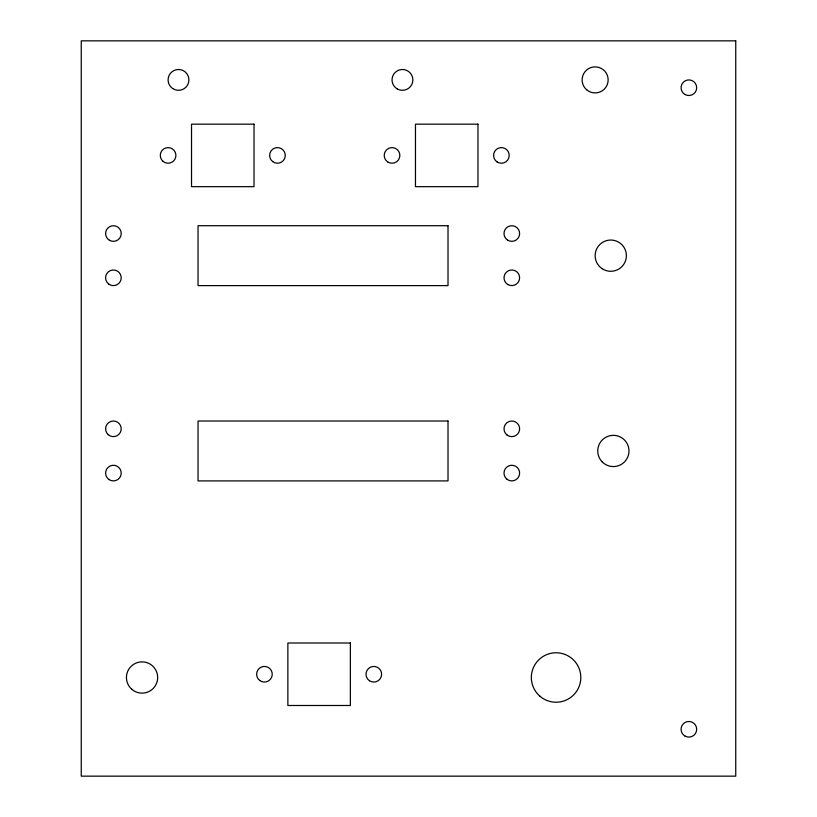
<?xml version="1.0" encoding="UTF-8"?>
<svg xmlns="http://www.w3.org/2000/svg" width="817" height="817" viewBox="0 0 817 817"><rect width="100%" height="100%" fill="white"/><g stroke="black" fill="none" stroke-linecap="round" stroke-linejoin="round"><path stroke-width="1.23" d="M735.749 40.85L81.251 40.85L81.251 776.15L735.749 776.15L735.749 40.85M254.026 124.164L191.525 124.164L191.525 186.664L254.026 186.664L254.026 124.164M477.965 124.164L415.465 124.164L415.465 186.664L477.965 186.664L477.965 124.164M448.012 225.717L198.041 225.717L198.041 285.613L448.012 285.613L448.012 225.717M448.012 421.01L198.041 421.01L198.041 480.907L448.012 480.907L448.012 421.01M350.37 642.999L287.87 642.999L287.87 705.49L350.37 705.49L350.37 642.999M602.313 462.003A15.625 15.625 0 0 0 628.457 454.998A15.625 15.625 0 0 0 609.319 435.87A15.625 15.625 0 0 0 602.313 462.003M539.771 696.094A24.735 24.735 0 0 0 580.336 682.328A24.735 24.735 0 0 0 548.125 654.08A24.735 24.735 0 0 0 539.771 696.094M507.061 479.293A7.813 7.813 0 0 0 519.561 474.115A7.813 7.813 0 0 0 508.817 465.874A7.813 7.813 0 0 0 507.061 479.293M684.973 736.046A7.813 7.813 0 0 0 696.687 729.275A7.813 7.813 0 0 0 684.973 722.514A7.813 7.813 0 0 0 684.973 736.046M131.751 689.252A15.625 15.625 0 0 0 157.375 680.551A15.625 15.625 0 0 0 137.031 662.71A15.625 15.625 0 0 0 131.751 689.252M259.683 680.438A7.813 7.813 0 0 0 272.184 675.261A7.813 7.813 0 0 0 261.45 667.029A7.813 7.813 0 0 0 259.683 680.438M369.468 680.745A7.813 7.813 0 0 0 381.6 674.76A7.813 7.813 0 0 0 370.346 667.244A7.813 7.813 0 0 0 369.468 680.745M108.651 283.999A7.813 7.813 0 0 0 121.151 278.822A7.813 7.813 0 0 0 110.418 270.58A7.813 7.813 0 0 0 108.651 283.999M109.509 240.3A7.813 7.813 0 0 0 121.222 233.529A7.813 7.813 0 0 0 109.509 226.769A7.813 7.813 0 0 0 109.509 240.3M109.069 479.589A7.813 7.813 0 0 0 121.202 473.605A7.813 7.813 0 0 0 109.958 466.088A7.813 7.813 0 0 0 109.069 479.589M108.263 434.695A7.813 7.813 0 0 0 121.069 430.345A7.813 7.813 0 0 0 110.898 421.429A7.813 7.813 0 0 0 108.263 434.695M172.724 88.563A10.417 10.417 0 0 0 188.901 80.577A10.417 10.417 0 0 0 173.898 70.558A10.417 10.417 0 0 0 172.724 88.563M162.94 161.286A7.813 7.813 0 0 0 175.757 156.935A7.813 7.813 0 0 0 165.585 148.02A7.813 7.813 0 0 0 162.94 161.286M272.704 161.613A7.813 7.813 0 0 0 285.204 156.435A7.813 7.813 0 0 0 274.471 148.194A7.813 7.813 0 0 0 272.704 161.613M387.687 161.909A7.813 7.813 0 0 0 399.83 155.924A7.813 7.813 0 0 0 388.575 148.408A7.813 7.813 0 0 0 387.687 161.909M497.053 161.909A7.813 7.813 0 0 0 509.195 155.924A7.813 7.813 0 0 0 497.941 148.408A7.813 7.813 0 0 0 497.053 161.909M397.236 88.92A10.417 10.417 0 0 0 412.861 79.903A10.417 10.417 0 0 0 397.236 70.875A10.417 10.417 0 0 0 397.236 88.92M587.209 90.227A13.021 13.021 0 0 0 608.042 81.598A13.021 13.021 0 0 0 590.15 67.872A13.021 13.021 0 0 0 587.209 90.227M684.973 94.486A7.813 7.813 0 0 0 696.687 87.725A7.813 7.813 0 0 0 684.973 80.954A7.813 7.813 0 0 0 684.973 94.486M507.469 240.024A7.813 7.813 0 0 0 519.602 234.04A7.813 7.813 0 0 0 508.358 226.523A7.813 7.813 0 0 0 507.469 240.024M507.908 284.561A7.813 7.813 0 0 0 519.622 277.8A7.813 7.813 0 0 0 507.908 271.03A7.813 7.813 0 0 0 507.908 284.561M602.078 268.65A15.625 15.625 0 0 0 626.353 256.691A15.625 15.625 0 0 0 603.855 241.648A15.625 15.625 0 0 0 602.078 268.65M507.061 435.022A7.813 7.813 0 0 0 519.561 429.844A7.813 7.813 0 0 0 508.817 421.613A7.813 7.813 0 0 0 507.061 435.022"/></g></svg>
